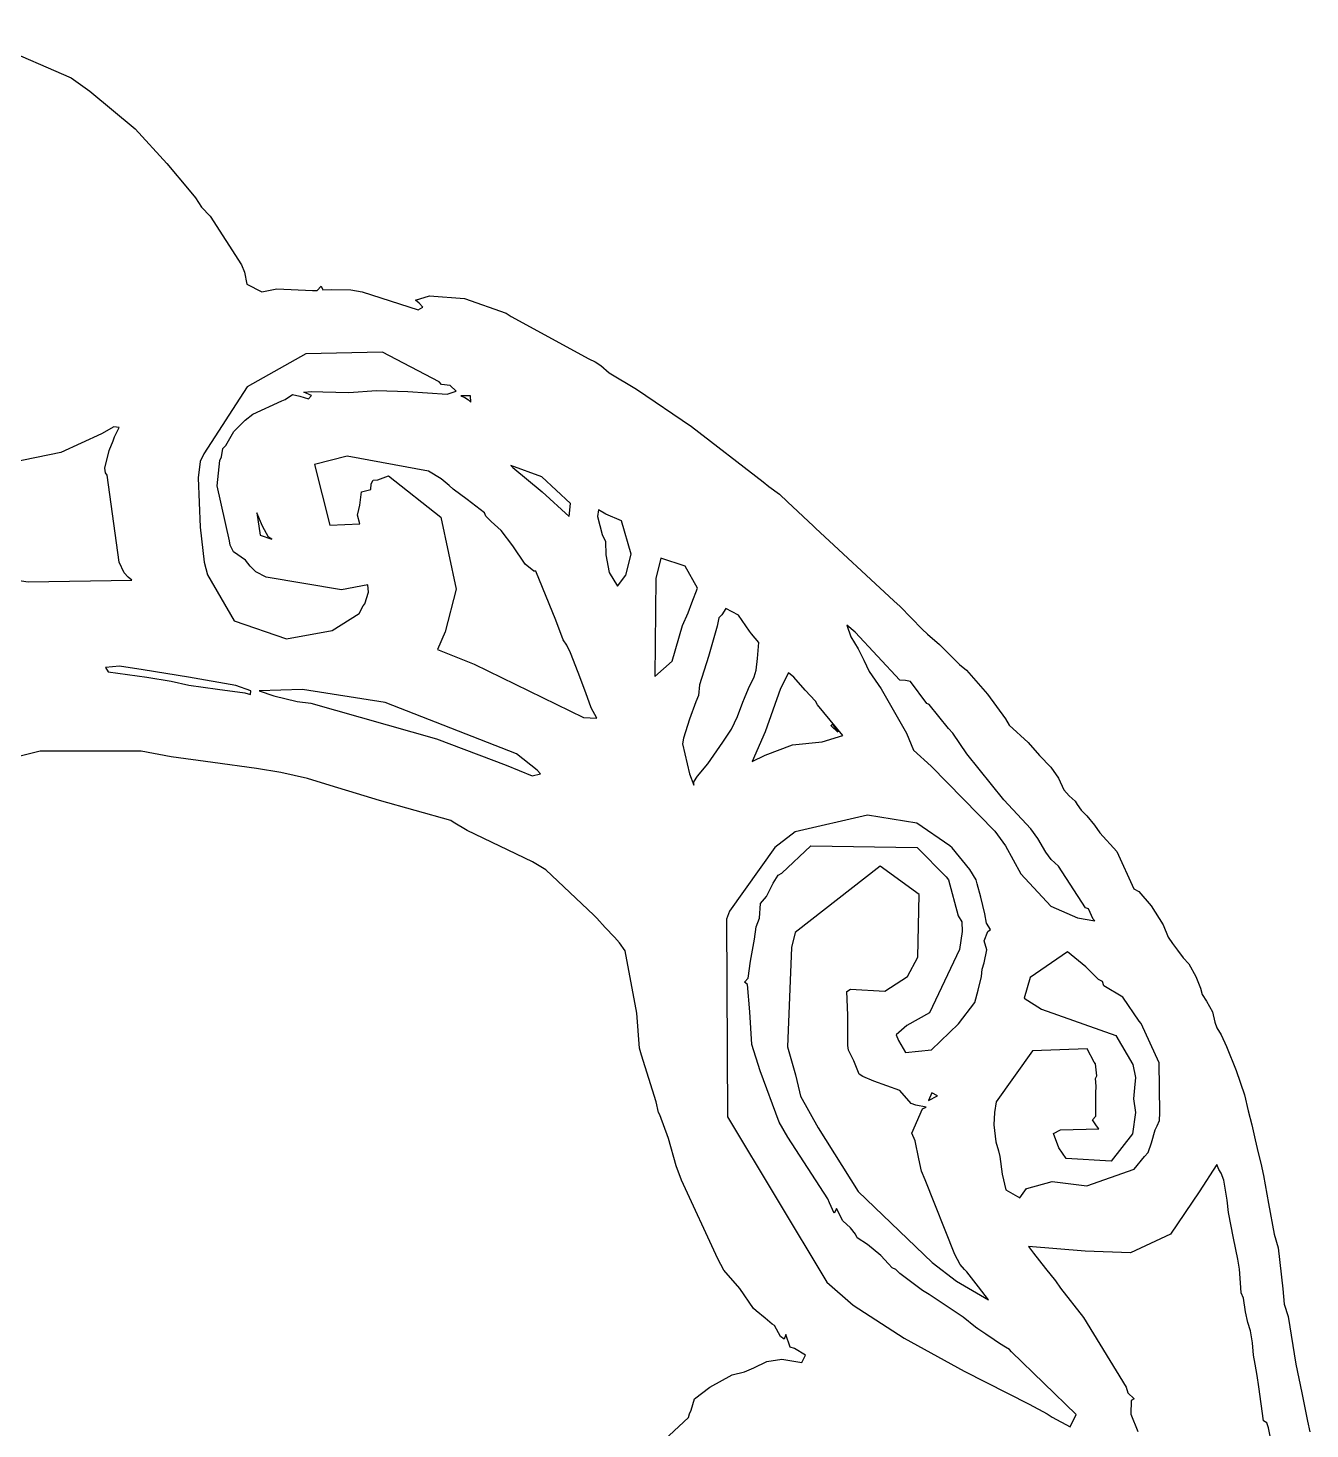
# Model space of a CAD drawing. Extents: x 0 to 208, y 1 to 205.
# Drawn here: x 203.618 to 207.122, y 192.923 to 196.751 of the extents above; entities that cross this region are included whole.
import ezdxf

# ---------------------------------------------------------------- set-up
doc = ezdxf.new("R2010")
doc.units = 0

msp = doc.modelspace()

# ---------------------------------------------------------------- linework, layer by layer
at = {"layer": 'test'}
for p, q in [((203.421508, 196.751429), (203.735421, 196.614865)), ((203.735421, 196.614865), (203.786923, 196.578673)), ((203.786923, 196.578673), (203.910254, 196.476272)), ((203.910254, 196.476272), (203.997489, 196.381507)), ((203.997489, 196.381507), (204.058508, 196.308135)), ((204.058508, 196.308135), (204.075667, 196.287392)), ((204.075667, 196.287392), (204.092206, 196.261851)), ((204.092206, 196.261851), (204.115207, 196.23693)), ((204.115207, 196.23693), (204.20166, 196.1045)), ((204.20166, 196.1045), (204.209477, 196.083814)), ((204.209477, 196.083814), (204.215461, 196.051293)), ((204.215461, 196.051293), (204.257136, 196.030606)), ((204.257136, 196.030606), (204.297435, 196.038367)), ((204.297435, 196.038367), (204.395205, 196.033711)), ((204.395205, 196.033711), (204.407623, 196.033711)), ((204.407623, 196.033711), (204.418573, 196.046128)), ((204.418573, 196.046128), (204.423399, 196.036194)), ((204.423399, 196.036194), (204.447896, 196.037041)), ((204.447896, 196.037041), (204.500172, 196.036194)), ((204.500172, 196.036194), (204.531278, 196.030465)), ((204.531278, 196.030465), (204.684248, 195.981559)), ((204.676487, 196.008003), (204.715267, 196.019518)), ((204.715267, 196.019518), (204.810924, 196.011898)), ((204.810924, 196.011898), (204.924679, 195.972226)), ((204.686817, 195.999734), (204.676487, 196.008003)), ((204.684248, 195.981559), (204.697174, 195.988727)), ((204.697174, 195.988727), (204.686817, 195.999734)), ((204.924679, 195.972226), (204.938254, 195.963533)), ((204.938254, 195.963533), (205.150468, 195.847379)), ((204.376998, 195.861217), (204.216306, 195.770606)), ((204.58681, 195.865422), (204.376998, 195.861217)), ((204.74206, 195.784836), (204.58681, 195.865422)), ((205.150468, 195.847379), (205.168558, 195.839449)), ((205.168558, 195.839449), (205.183205, 195.828838)), ((205.183205, 195.828838), (205.206489, 195.80928)), ((204.747564, 195.776962), (204.74206, 195.784836)), ((205.206489, 195.80928), (205.281461, 195.764725)), ((204.216306, 195.770606), (204.097784, 195.587805)), ((204.320759, 195.735899), (204.340599, 195.749812)), ((204.340599, 195.749812), (204.360552, 195.745833)), ((204.360552, 195.745833), (204.384146, 195.737705)), ((204.371813, 195.756219), (204.3925, 195.758194)), ((204.3925, 195.747329), (204.371813, 195.756219)), ((204.384146, 195.737705), (204.3925, 195.747329)), ((204.3925, 195.758194), (204.423525, 195.75763)), ((204.423525, 195.75763), (204.494472, 195.755372)), ((204.494472, 195.755372), (204.569899, 195.760452)), ((204.569899, 195.760452), (204.656203, 195.757912)), ((204.656203, 195.757912), (204.763425, 195.75128)), ((204.771694, 195.774422), (204.747564, 195.776962)), ((204.763425, 195.75128), (204.788429, 195.759097)), ((204.788429, 195.759097), (204.771694, 195.774422)), ((204.827443, 195.746587), (204.801168, 195.746705)), ((204.801168, 195.746705), (204.811525, 195.742133)), ((204.827499, 195.746621), (204.827443, 195.746587)), ((204.828063, 195.729377), (204.827499, 195.746621)), ((205.281461, 195.764725), (205.431411, 195.662332)), ((204.232218, 195.696024), (204.311248, 195.732653)), ((204.311248, 195.732653), (204.320759, 195.735899)), ((204.811525, 195.742133), (204.821855, 195.73584)), ((204.821855, 195.73584), (204.828063, 195.729377)), ((204.196037, 195.664556), (204.21139, 195.680022)), ((204.21139, 195.680022), (204.232218, 195.696024)), ((203.818645, 195.642405), (203.707478, 195.591825)), ((203.852255, 195.662019), (203.818645, 195.642405)), ((203.85028, 195.623185), (203.854428, 195.63422)), ((203.866733, 195.659761), (203.852255, 195.662019)), ((203.854428, 195.63422), (203.866733, 195.659761)), ((204.158614, 195.610262), (204.180684, 195.64909)), ((204.180684, 195.64909), (204.196037, 195.664556)), ((205.431411, 195.662332), (205.627256, 195.511098)), ((203.707478, 195.591825), (203.496842, 195.548648)), ((203.827956, 195.548871), (203.839329, 195.596656)), ((203.839329, 195.596656), (203.85028, 195.623185)), ((204.146168, 195.579246), (204.150458, 195.602501)), ((204.150458, 195.602501), (204.158614, 195.610262)), ((204.088471, 195.566893), (204.082883, 195.522333)), ((204.097784, 195.587805), (204.088471, 195.566893)), ((204.134653, 195.500557), (204.141765, 195.569311)), ((204.141765, 195.569311), (204.146168, 195.579246)), ((204.489933, 195.581648), (204.401064, 195.558449)), ((204.401064, 195.558449), (204.443155, 195.392979)), ((204.7129, 195.540621), (204.489933, 195.581648)), ((205.022184, 195.52456), (204.937732, 195.556392)), ((204.937732, 195.556392), (204.942643, 195.550804)), ((203.829649, 195.535634), (203.827956, 195.548871)), ((203.833911, 195.529567), (203.829649, 195.535634)), ((203.866696, 195.291439), (203.833911, 195.529567)), ((204.082883, 195.522333), (204.088189, 195.387871)), ((204.555902, 195.506009), (204.561434, 195.515605)), ((204.561434, 195.515605), (204.573541, 195.517016)), ((204.573541, 195.517016), (204.603013, 195.528022)), ((204.603013, 195.528022), (204.746554, 195.415099)), ((204.746958, 195.519652), (204.7129, 195.540621)), ((204.769254, 195.501562), (204.746958, 195.519652)), ((204.942643, 195.550804), (205.023082, 195.483587)), ((205.101043, 195.451744), (205.022184, 195.52456)), ((204.168796, 195.349958), (204.134653, 195.500557)), ((204.524406, 195.447137), (204.529571, 195.484024)), ((204.529571, 195.484024), (204.555056, 195.49043)), ((204.555056, 195.49043), (204.555902, 195.506009)), ((204.780119, 195.491712), (204.769254, 195.501562)), ((204.818217, 195.463275), (204.780119, 195.491712)), ((205.023082, 195.483587), (205.097015, 195.416368)), ((205.627256, 195.511098), (205.643314, 195.498172)), ((205.643314, 195.498172), (205.671655, 195.477485)), ((205.671655, 195.477485), (205.69364, 195.456799)), ((204.521866, 195.436018), (204.524406, 195.447137)), ((204.865362, 195.426584), (204.818217, 195.463275)), ((205.097015, 195.416368), (205.101023, 195.451755)), ((205.101023, 195.451755), (205.101043, 195.451744)), ((205.69364, 195.456799), (205.765023, 195.390553)), ((204.258898, 195.390584), (204.24284, 195.426686)), ((204.24284, 195.426686), (204.25269, 195.365311)), ((204.518197, 195.420157), (204.521866, 195.436018)), ((204.52514, 195.396592), (204.518197, 195.420157)), ((204.746554, 195.415099), (204.78777, 195.218162)), ((204.869087, 195.417411), (204.865362, 195.426584)), ((204.883932, 195.402877), (204.869087, 195.417411)), ((204.911477, 195.378437), (204.883932, 195.402877)), ((205.177374, 195.434627), (205.174439, 195.416367)), ((205.174439, 195.416367), (205.18759, 195.367546)), ((205.197496, 195.423197), (205.177374, 195.434627)), ((205.240351, 195.404937), (205.197496, 195.423197)), ((205.266739, 195.313401), (205.240351, 195.404937)), ((204.088189, 195.387871), (204.098941, 195.292214)), ((204.25269, 195.365311), (204.284075, 195.354897)), ((204.274872, 195.360169), (204.258898, 195.390584)), ((204.284073, 195.354919), (204.274872, 195.360169)), ((204.443155, 195.392979), (204.52514, 195.396592)), ((204.942657, 195.336487), (204.911477, 195.378437)), ((205.18759, 195.367546), (205.196762, 195.348242)), ((205.765023, 195.390553), (205.770808, 195.3844)), ((205.770808, 195.3844), (205.984667, 195.186368)), ((204.170208, 195.338697), (204.168796, 195.349958)), ((204.179464, 195.320098), (204.170208, 195.338697)), ((204.284075, 195.354897), (204.284073, 195.354919)), ((204.977017, 195.286743), (204.942657, 195.336487)), ((205.196762, 195.348242), (205.197327, 195.311468)), ((203.880779, 195.262999), (203.866696, 195.291439)), ((204.098941, 195.292214), (204.108114, 195.257569)), ((204.211897, 195.297634), (204.179464, 195.320098)), ((204.225218, 195.280757), (204.211897, 195.297634)), ((205.000188, 195.267326), (204.977017, 195.286743)), ((205.197327, 195.311468), (205.206584, 195.263567)), ((205.251866, 195.256127), (205.266739, 195.313401)), ((205.347917, 195.302615), (205.334004, 195.247607)), ((205.414335, 195.28063), (205.347917, 195.302615)), ((203.891109, 195.250892), (203.880779, 195.262999)), ((203.901466, 195.242707), (203.891109, 195.250892)), ((204.108114, 195.257569), (204.181364, 195.131506)), ((204.240515, 195.265122), (204.225218, 195.280757)), ((204.268314, 195.251039), (204.240515, 195.265122)), ((204.4747, 195.216043), (204.268314, 195.251039)), ((205.006086, 195.267044), (205.000188, 195.267326)), ((205.060611, 195.133581), (205.006086, 195.267044)), ((205.206584, 195.263567), (205.228851, 195.226172)), ((205.228851, 195.226172), (205.251739, 195.256138)), ((205.251739, 195.256138), (205.251866, 195.256127)), ((205.334004, 195.247607), (205.331182, 194.979448)), ((205.447945, 195.22042), (205.414335, 195.28063)), ((203.569225, 195.245082), (203.617984, 195.237603)), ((203.617984, 195.237603), (203.901185, 195.242655)), ((203.901185, 195.242655), (203.901466, 195.242707)), ((204.546678, 195.230098), (204.4747, 195.216043)), ((204.538013, 195.177579), (204.548371, 195.210201)), ((204.548371, 195.210201), (204.546678, 195.230098)), ((204.78777, 195.218162), (204.758447, 195.101153)), ((205.431943, 195.18089), (205.447945, 195.22042)), ((204.522576, 195.151361), (204.533865, 195.172358)), ((204.533865, 195.172358), (204.538013, 195.177579)), ((205.422743, 195.153373), (205.431943, 195.18089)), ((205.984667, 195.186368), (206.001939, 195.170507)), ((206.001939, 195.170507), (206.062236, 195.108562)), ((204.181364, 195.131506), (204.324642, 195.082617)), ((204.449531, 195.105158), (204.522576, 195.151361)), ((205.080367, 195.07929), (205.060611, 195.133581)), ((205.406572, 195.119154), (205.422743, 195.153373)), ((205.506027, 195.13977), (205.502047, 195.116515)), ((205.514719, 195.147531), (205.506027, 195.13977)), ((205.525048, 195.165198), (205.514719, 195.147531)), ((205.559626, 195.147108), (205.525048, 195.165198)), ((205.590044, 195.103584), (205.559626, 195.147108)), ((204.324642, 195.082617), (204.449376, 195.10511)), ((204.449376, 195.10511), (204.449531, 195.105158)), ((204.758447, 195.101153), (204.737111, 195.053574)), ((205.378575, 195.020813), (205.406572, 195.119154)), ((205.502047, 195.116515), (205.477945, 195.033785)), ((205.595152, 195.095823), (205.590044, 195.103584)), ((205.615275, 195.072088), (205.595152, 195.095823)), ((205.879252, 195.100287), (205.85594, 195.120014)), ((205.85594, 195.120014), (205.867314, 195.087358)), ((206.000729, 194.969717), (205.879252, 195.100287)), ((206.062236, 195.108562), (206.076544, 195.094846)), ((206.076544, 195.094846), (206.109466, 195.066407)), ((205.090696, 195.064755), (205.080367, 195.07929)), ((205.101054, 195.044322), (205.090696, 195.064755)), ((205.611944, 195.028984), (205.615275, 195.072088)), ((205.867314, 195.087358), (205.88721, 195.054705)), ((205.88721, 195.054705), (205.902535, 195.023681)), ((206.109466, 195.066407), (206.16438, 195.012116)), ((204.737111, 195.053574), (204.837255, 195.01319)), ((205.121712, 194.990031), (205.101054, 195.044322)), ((205.331182, 194.979448), (205.378428, 195.020813)), ((205.378428, 195.020813), (205.378575, 195.020813)), ((205.477945, 195.033785), (205.453759, 194.956224)), ((205.608219, 194.997059), (205.611944, 195.028984)), ((205.902535, 195.023681), (205.917041, 194.992656)), ((203.867843, 195.007941), (203.829063, 195.003849)), ((203.829063, 195.003849), (203.836824, 194.99177)), ((203.836824, 194.99177), (203.942818, 194.977518)), ((203.932474, 194.997922), (203.867843, 195.007941)), ((204.05657, 194.9778), (203.932474, 194.997922)), ((203.942818, 194.977518), (204.008889, 194.96685)), ((204.185836, 194.955053), (204.05657, 194.9778)), ((204.837255, 195.01319), (205.136633, 194.867352)), ((205.142399, 194.93488), (205.121712, 194.990031)), ((205.587081, 194.946202), (205.602857, 194.978432)), ((205.602857, 194.978432), (205.608219, 194.997059)), ((205.696294, 194.988951), (205.674479, 194.946722)), ((205.711196, 194.977097), (205.696294, 194.988951)), ((205.917041, 194.992656), (205.949824, 194.94524)), ((206.16438, 195.012116), (206.183402, 194.997017)), ((206.183402, 194.997017), (206.240789, 194.930844)), ((204.008889, 194.96685), (204.057276, 194.95573)), ((204.057276, 194.95573), (204.13577, 194.945006)), ((204.13577, 194.945006), (204.210615, 194.934818)), ((204.226685, 194.940095), (204.185836, 194.955053)), ((204.225827, 194.930302), (204.226674, 194.940067)), ((204.226674, 194.940067), (204.226685, 194.940095)), ((204.368197, 194.943536), (204.249675, 194.940234)), ((204.249675, 194.940234), (204.289237, 194.926687)), ((204.594305, 194.908328), (204.368197, 194.943536)), ((205.453759, 194.956224), (205.450937, 194.927785)), ((205.576131, 194.920012), (205.587081, 194.946202)), ((205.674479, 194.946722), (205.632492, 194.828065)), ((205.742136, 194.942378), (205.711196, 194.977097)), ((205.770572, 194.911994), (205.742136, 194.942378)), ((205.949824, 194.94524), (206.019604, 194.824652)), ((206.016731, 194.968306), (206.000729, 194.969717)), ((206.029939, 194.965399), (206.016731, 194.968306)), ((206.074569, 194.905526), (206.029939, 194.965399)), ((204.210615, 194.934818), (204.225827, 194.930302)), ((204.289237, 194.926687), (204.353093, 194.911278)), ((204.353093, 194.911278), (204.39104, 194.90631)), ((204.39104, 194.90631), (204.733914, 194.809268)), ((204.952744, 194.767976), (204.594305, 194.908328)), ((205.157611, 194.893514), (205.142399, 194.93488)), ((205.443543, 194.909694), (205.426186, 194.863032)), ((205.450937, 194.927785), (205.443543, 194.909694)), ((205.557024, 194.86965), (205.571615, 194.909598)), ((205.571615, 194.909598), (205.576131, 194.920012)), ((205.775991, 194.90206), (205.770572, 194.911994)), ((205.845618, 194.817808), (205.775991, 194.90206)), ((206.081202, 194.902647), (206.074569, 194.905526)), ((206.134141, 194.837445), (206.081202, 194.902647)), ((206.240789, 194.930844), (206.289724, 194.863227)), ((205.136633, 194.867352), (205.173017, 194.865659)), ((205.173105, 194.865687), (205.157611, 194.893514)), ((205.173017, 194.865659), (205.173105, 194.865687)), ((205.426186, 194.863032), (205.409874, 194.810609)), ((205.540571, 194.835526), (205.557024, 194.86965)), ((206.289724, 194.863227), (206.29994, 194.84666)), ((205.517005, 194.800062), (205.540571, 194.835526)), ((205.632492, 194.828065), (205.597432, 194.747075)), ((205.813275, 194.845029), (205.817198, 194.848923)), ((205.813303, 194.845), (205.813275, 194.845029)), ((205.831394, 194.82691), (205.813303, 194.845)), ((205.817198, 194.848923), (205.831394, 194.82691)), ((206.019604, 194.824652), (206.038428, 194.777828)), ((206.145853, 194.824519), (206.134141, 194.837445)), ((206.184633, 194.768123), (206.145853, 194.824519)), ((206.29994, 194.84666), (206.351765, 194.799374)), ((204.733914, 194.809268), (204.924482, 194.737406)), ((205.409874, 194.810609), (205.406487, 194.795256)), ((205.406487, 194.795256), (205.426468, 194.7132)), ((205.476007, 194.740894), (205.517005, 194.800062)), ((205.632871, 194.764432), (205.707846, 194.792259)), ((205.70784, 194.792239), (205.788742, 194.80079)), ((205.707846, 194.792259), (205.70784, 194.792239)), ((205.788742, 194.80079), (205.845618, 194.817808)), ((206.351765, 194.799374), (206.382786, 194.76393)), ((203.651005, 194.775353), (203.417463, 194.718011)), ((203.926877, 194.775627), (203.651005, 194.775353)), ((204.009288, 194.759794), (203.926877, 194.775627)), ((204.12304, 194.744187), (204.009288, 194.759794)), ((205.009392, 194.723515), (204.952744, 194.767976)), ((205.597432, 194.747075), (205.632871, 194.764432)), ((206.038428, 194.777828), (206.086823, 194.734042)), ((206.285189, 194.642006), (206.184633, 194.768123)), ((206.382786, 194.76393), (206.413811, 194.731359)), ((204.241966, 194.72796), (204.12304, 194.744187)), ((204.309186, 194.717404), (204.241966, 194.72796)), ((204.381573, 194.700725), (204.309186, 194.717404)), ((204.924482, 194.737406), (204.996009, 194.707872)), ((204.996009, 194.707872), (205.018304, 194.713149)), ((205.01831, 194.713186), (205.009392, 194.723515)), ((205.018304, 194.713149), (205.01831, 194.713186)), ((205.426468, 194.7132), (205.437701, 194.682175)), ((205.447626, 194.706638), (205.476007, 194.740894)), ((206.086823, 194.734042), (206.261225, 194.557151)), ((206.413811, 194.731359), (206.434865, 194.701505)), ((204.443622, 194.68128), (204.381573, 194.700725)), ((204.536691, 194.653566), (204.443622, 194.68128)), ((205.437701, 194.682175), (205.437701, 194.691432)), ((205.437701, 194.691432), (205.437805, 194.691426)), ((205.437805, 194.691426), (205.447626, 194.706638)), ((206.434865, 194.701505), (206.449343, 194.669783)), ((204.578059, 194.640132), (204.536691, 194.653566)), ((204.773865, 194.585573), (204.578059, 194.640132)), ((206.35947, 194.563376), (206.285189, 194.642006)), ((206.449343, 194.669783), (206.464357, 194.653471)), ((206.464357, 194.653471), (206.480303, 194.638654)), ((206.480303, 194.638654), (206.48558, 194.629482)), ((205.912871, 194.600386), (205.71496, 194.555157)), ((206.047305, 194.579022), (205.912871, 194.600386)), ((206.48558, 194.629482), (206.49653, 194.61396)), ((206.49653, 194.61396), (206.511855, 194.598438)), ((206.511855, 194.598438), (206.533643, 194.572671)), ((204.779707, 194.581424), (204.773865, 194.585573)), ((204.818481, 194.558169), (204.779707, 194.581424)), ((204.996871, 194.473059), (204.818481, 194.558169)), ((206.137537, 194.516191), (206.047305, 194.579022)), ((206.261225, 194.557151), (206.290051, 194.516956)), ((206.378548, 194.536255), (206.35947, 194.563376)), ((206.533643, 194.572671), (206.548177, 194.551871)), ((205.71496, 194.555157), (205.659766, 194.511644)), ((206.399912, 194.499543), (206.378548, 194.536255)), ((206.548177, 194.551871), (206.594309, 194.501576)), ((205.659766, 194.511644), (205.535413, 194.337993)), ((205.678549, 194.44193), (205.758132, 194.51708)), ((205.758132, 194.51708), (206.048081, 194.511859)), ((206.048081, 194.511859), (206.127372, 194.4316)), ((206.143915, 194.510744), (206.137537, 194.516191)), ((206.192404, 194.452293), (206.143915, 194.510744)), ((206.290051, 194.516956), (206.331453, 194.439963)), ((206.414447, 194.478941), (206.399912, 194.499543)), ((206.594309, 194.501576), (206.640534, 194.399383)), ((205.033439, 194.450679), (204.996871, 194.473059)), ((205.164918, 194.327531), (205.033439, 194.450679)), ((205.66853, 194.436765), (205.678549, 194.44193)), ((205.947543, 194.461358), (205.715032, 194.279963)), ((206.053656, 194.383761), (205.947543, 194.461358)), ((206.209337, 194.423856), (206.192404, 194.452293)), ((206.424776, 194.470305), (206.414447, 194.478941)), ((206.435133, 194.460738), (206.424776, 194.470305)), ((206.508692, 194.346943), (206.435133, 194.460738)), ((205.636836, 194.378331), (205.654616, 194.414526)), ((205.654616, 194.414526), (205.66853, 194.436765)), ((206.127372, 194.4316), (206.134286, 194.423839)), ((206.134286, 194.423839), (206.160702, 194.325595)), ((206.212498, 194.413047), (206.209337, 194.423856)), ((206.222771, 194.376381), (206.212498, 194.413047)), ((206.331453, 194.439963), (206.413797, 194.351577)), ((205.619705, 194.359196), (205.636836, 194.378331)), ((206.05058, 194.21265), (206.053656, 194.383761)), ((206.23358, 194.331172), (206.222771, 194.376381)), ((206.640534, 194.399383), (206.654476, 194.391622)), ((206.654476, 194.391622), (206.688063, 194.352842)), ((205.172905, 194.319093), (205.164918, 194.327531)), ((205.535413, 194.337993), (205.526777, 194.316347)), ((205.617447, 194.318748), (205.619705, 194.359196)), ((206.238209, 194.305179), (206.23358, 194.331172)), ((206.413797, 194.351577), (206.486831, 194.320219)), ((206.516904, 194.344403), (206.508692, 194.346943)), ((206.529802, 194.316181), (206.516904, 194.344403)), ((206.688063, 194.352842), (206.721436, 194.300397)), ((205.195257, 194.293241), (205.172905, 194.319093)), ((205.220882, 194.26739), (205.195257, 194.293241)), ((205.526777, 194.316347), (205.530333, 193.775985)), ((205.604098, 194.261361), (205.608247, 194.294844)), ((205.608247, 194.294844), (205.617447, 194.318748)), ((206.160702, 194.325595), (206.170326, 194.308549)), ((206.170326, 194.308549), (206.171173, 194.282697)), ((206.248961, 194.288189), (206.238209, 194.305179)), ((206.486831, 194.320219), (206.534354, 194.311725)), ((206.534374, 194.311609), (206.529802, 194.316181)), ((206.534354, 194.311725), (206.534374, 194.311609)), ((206.721436, 194.300397), (206.73439, 194.26679)), ((205.23474, 194.251557), (205.220882, 194.26739)), ((205.250064, 194.229854), (205.23474, 194.251557)), ((205.60026, 194.241097), (205.604098, 194.261361)), ((205.715032, 194.279963), (205.704675, 194.238598)), ((206.171173, 194.282697), (206.163891, 194.233249)), ((206.231238, 194.257004), (206.2412, 194.282629)), ((206.238999, 194.232761), (206.231238, 194.257004)), ((206.2412, 194.282629), (206.248961, 194.288189)), ((206.73439, 194.26679), (206.746836, 194.249433)), ((205.281834, 194.058977), (205.250064, 194.229854)), ((205.592471, 194.201273), (205.60026, 194.241097)), ((205.704675, 194.238598), (205.694289, 193.967295)), ((206.022316, 194.159146), (206.05058, 194.21265)), ((206.163891, 194.233249), (206.082402, 194.06071)), ((206.231661, 194.196913), (206.238999, 194.232761)), ((206.459878, 194.227171), (206.357259, 194.156895)), ((206.509219, 194.185834), (206.459878, 194.227171)), ((206.746836, 194.249433), (206.759762, 194.231371)), ((206.759762, 194.231371), (206.775735, 194.210684)), ((205.58598, 194.154944), (205.592471, 194.201273)), ((206.223956, 194.159575), (206.226496, 194.179697)), ((206.226496, 194.179697), (206.231661, 194.196913)), ((206.544525, 194.151502), (206.509219, 194.185834)), ((206.775735, 194.210684), (206.791258, 194.194456)), ((206.791258, 194.194456), (206.809969, 194.159514)), ((205.576751, 194.143993), (205.58598, 194.154944)), ((205.584512, 194.137813), (205.576751, 194.143993)), ((205.591314, 194.06345), (205.584512, 194.137813)), ((205.959908, 194.119347), (206.022316, 194.159146)), ((206.215236, 194.122573), (206.223956, 194.159575)), ((206.357259, 194.156895), (206.341398, 194.100739)), ((206.555024, 194.146309), (206.544525, 194.151502)), ((206.558495, 194.134202), (206.555024, 194.146309)), ((206.809969, 194.159514), (206.823487, 194.127267)), ((205.85596, 194.118642), (205.866233, 194.124597)), ((205.859036, 194.054053), (205.85596, 194.118642)), ((205.866233, 194.124597), (205.959908, 194.119347)), ((206.206233, 194.088783), (206.215236, 194.122573)), ((206.341398, 194.100739), (206.388128, 194.069974)), ((206.61081, 194.10281), (206.558495, 194.134202)), ((206.655001, 194.037061), (206.61081, 194.10281)), ((206.823487, 194.127267), (206.827269, 194.110503)), ((206.827269, 194.110503), (206.839602, 194.09199)), ((205.288974, 193.963888), (205.281834, 194.058977)), ((205.596337, 193.973957), (205.591314, 194.06345)), ((206.082402, 194.06071), (206.019916, 194.025915)), ((206.161735, 194.030038), (206.206233, 194.088783)), ((206.388128, 194.069974), (206.591805, 193.998608)), ((206.839602, 194.09199), (206.855463, 194.063254)), ((206.855463, 194.063254), (206.862124, 194.034569)), ((205.858472, 194.041127), (205.859036, 194.054053)), ((205.859318, 193.971325), (205.858472, 194.041127)), ((206.019916, 194.025915), (205.990638, 193.999837)), ((206.087305, 193.95891), (206.161735, 194.030038)), ((206.660645, 194.030795), (206.655001, 194.037061)), ((206.710065, 193.923223), (206.660645, 194.030795)), ((206.862124, 194.034569), (206.86774, 194.019357)), ((205.990638, 193.999837), (205.996988, 193.984343)), ((205.996988, 193.984343), (206.016772, 193.951995)), ((206.591805, 193.998608), (206.637765, 193.918657)), ((206.86774, 194.019357), (206.879198, 193.99994)), ((206.879198, 193.99994), (206.893789, 193.968402)), ((205.294873, 193.94481), (205.288974, 193.963888)), ((205.334598, 193.816735), (205.294873, 193.94481)), ((205.619536, 193.901567), (205.596337, 193.973957)), ((205.694289, 193.967295), (205.715569, 193.891222)), ((205.861012, 193.958399), (205.859318, 193.971325)), ((205.875603, 193.928791), (205.861012, 193.958399)), ((206.016772, 193.951995), (206.087305, 193.95891)), ((206.364202, 193.956436), (206.264039, 193.816742)), ((206.513235, 193.961995), (206.364202, 193.956436)), ((206.532285, 193.92564), (206.513235, 193.961995)), ((206.893789, 193.968402), (206.920995, 193.902503)), ((205.890109, 193.892596), (205.875603, 193.928791)), ((206.535982, 193.920588), (206.532285, 193.92564)), ((206.539369, 193.887746), (206.535982, 193.920588)), ((206.637765, 193.918657), (206.645357, 193.883129)), ((206.711476, 193.786633), (206.710065, 193.923223)), ((205.671242, 193.76196), (205.619536, 193.901567)), ((205.715569, 193.891222), (205.726462, 193.844415)), ((205.900015, 193.88602), (205.890109, 193.892596)), ((205.930424, 193.873095), (205.900015, 193.88602)), ((206.000717, 193.848203), (205.930424, 193.873095)), ((206.535897, 193.880605), (206.539369, 193.887746)), ((206.537873, 193.859777), (206.535897, 193.880605)), ((206.645357, 193.883129), (206.642281, 193.855781)), ((206.920995, 193.902503), (206.943262, 193.836514)), ((205.726462, 193.844415), (205.729482, 193.83259)), ((205.729482, 193.83259), (205.778092, 193.746391)), ((206.031654, 193.812372), (206.000717, 193.848203)), ((206.08863, 193.841212), (206.07974, 193.820807)), ((206.07974, 193.820807), (206.104152, 193.833197)), ((206.104124, 193.833197), (206.08863, 193.841212)), ((206.104152, 193.833197), (206.104124, 193.833197)), ((206.536744, 193.841066), (206.537873, 193.859777)), ((206.537026, 193.778153), (206.536744, 193.841066)), ((206.642281, 193.855781), (206.640023, 193.825042)), ((206.943262, 193.836514), (206.953817, 193.792197)), ((205.341654, 193.788295), (205.334598, 193.816735)), ((206.044665, 193.807828), (206.031654, 193.812372)), ((206.03374, 193.73132), (206.06328, 193.797809)), ((206.073102, 193.802889), (206.044665, 193.807828)), ((206.06328, 193.797809), (206.073102, 193.802889)), ((206.264039, 193.816742), (206.26006, 193.788164)), ((206.640023, 193.825042), (206.645724, 193.787577)), ((206.953817, 193.792197), (206.963498, 193.754672)), ((205.344674, 193.781381), (205.341654, 193.788295)), ((205.368578, 193.716746), (205.344674, 193.781381)), ((205.530333, 193.775985), (205.801808, 193.324091)), ((205.69461, 193.720595), (205.671242, 193.76196)), ((206.26006, 193.788164), (206.258366, 193.753922)), ((206.258366, 193.753922), (206.2637, 193.707567)), ((206.527967, 193.767626), (206.537026, 193.778153)), ((206.538917, 193.751511), (206.527967, 193.767626)), ((206.645724, 193.787577), (206.637144, 193.729377)), ((206.704421, 193.751581), (206.710912, 193.766088)), ((206.710912, 193.766088), (206.711476, 193.786633)), ((206.963498, 193.754672), (206.972247, 193.713677)), ((205.38997, 193.641771), (205.368578, 193.716746)), ((205.803776, 193.552425), (205.69461, 193.720595)), ((205.778092, 193.746391), (205.8869, 193.572229)), ((206.042545, 193.710633), (206.03374, 193.73132)), ((206.421417, 193.730373), (206.440382, 193.740985)), ((206.435669, 193.691663), (206.421417, 193.730373)), ((206.440382, 193.740985), (206.544759, 193.743242)), ((206.544759, 193.743242), (206.538917, 193.751511)), ((206.637144, 193.729377), (206.578513, 193.654571)), ((206.689068, 193.704577), (206.69903, 193.740772)), ((206.69903, 193.740772), (206.704421, 193.751581)), ((206.052677, 193.661103), (206.042545, 193.710633)), ((206.2637, 193.707567), (206.270586, 193.683578)), ((206.270586, 193.683578), (206.274114, 193.66783)), ((206.455594, 193.661993), (206.435669, 193.691663)), ((206.669764, 193.667691), (206.680432, 193.678867)), ((206.680432, 193.678867), (206.689068, 193.704577)), ((206.972247, 193.713677), (206.980487, 193.678091)), ((206.980487, 193.678091), (206.987966, 193.649655)), ((205.404166, 193.60307), (205.38997, 193.641771)), ((206.060664, 193.627496), (206.052677, 193.661103)), ((206.274114, 193.66783), (206.280775, 193.61942)), ((206.578513, 193.654571), (206.455594, 193.661993)), ((206.642163, 193.633308), (206.669764, 193.667691)), ((206.867802, 193.646008), (206.819051, 193.57094)), ((206.873023, 193.631981), (206.867802, 193.646008)), ((206.987966, 193.649655), (206.995304, 193.615399)), ((205.503655, 193.388409), (205.404166, 193.60307)), ((206.07057, 193.604241), (206.060664, 193.627496)), ((206.151026, 193.399678), (206.07057, 193.604241)), ((206.280775, 193.61942), (206.290963, 193.57683)), ((206.347842, 193.579892), (206.417844, 193.599534)), ((206.417844, 193.599534), (206.512067, 193.587145)), ((206.512067, 193.587145), (206.642163, 193.633308)), ((206.879684, 193.622329), (206.873023, 193.631981)), ((206.886429, 193.603336), (206.879684, 193.622329)), ((206.891198, 193.575932), (206.886429, 193.603336)), ((206.995304, 193.615399), (207.008568, 193.538837)), ((205.8869, 193.572229), (206.089902, 193.378018)), ((206.290963, 193.57683), (206.328772, 193.555156)), ((206.328772, 193.555156), (206.347737, 193.579794)), ((206.347737, 193.579794), (206.347842, 193.579892)), ((206.819051, 193.57094), (206.740715, 193.455748)), ((206.895968, 193.548472), (206.891198, 193.575932)), ((205.808602, 193.541164), (205.803776, 193.552425)), ((205.821894, 193.512849), (205.808602, 193.541164)), ((205.827482, 193.525436), (205.824942, 193.518945)), ((205.845573, 193.491827), (205.827482, 193.525436)), ((206.899834, 193.514354), (206.895968, 193.548472)), ((207.008568, 193.538837), (207.024034, 193.455681)), ((205.824942, 193.518945), (205.821894, 193.512849)), ((205.865921, 193.47241), (205.845573, 193.491827)), ((206.913353, 193.444671), (206.899834, 193.514354)), ((205.879665, 193.455194), (205.865921, 193.47241)), ((205.884717, 193.445175), (205.879665, 193.455194)), ((206.740715, 193.455748), (206.63141, 193.404657)), ((207.024034, 193.455681), (207.034956, 193.418489)), ((205.912798, 193.427282), (205.884717, 193.445175)), ((205.94945, 193.396898), (205.912798, 193.427282)), ((206.507314, 193.409342), (206.352535, 193.421873)), ((206.352535, 193.421873), (206.366279, 193.403246)), ((206.63141, 193.404657), (206.507314, 193.409342)), ((206.925263, 193.387185), (206.913353, 193.444671)), ((207.034956, 193.418489), (207.047938, 193.305806)), ((205.519431, 193.357385), (205.503655, 193.388409)), ((205.969657, 193.374518), (205.94945, 193.396898)), ((205.979987, 193.363822), (205.969657, 193.374518)), ((206.089902, 193.378018), (206.155773, 193.327229)), ((206.166153, 193.372867), (206.151026, 193.399678)), ((206.178204, 193.358615), (206.166153, 193.372867)), ((206.366279, 193.403246), (206.399533, 193.361367)), ((206.929581, 193.359781), (206.925263, 193.387185)), ((205.563477, 193.306839), (205.519431, 193.357385)), ((205.990344, 193.35925), (205.979987, 193.363822)), ((206.001182, 193.3483), (205.990344, 193.35925)), ((206.037377, 193.320924), (206.001182, 193.3483)), ((206.184356, 193.352688), (206.178204, 193.358615)), ((206.216242, 193.311602), (206.184356, 193.352688)), ((206.399533, 193.361367), (206.426457, 193.327757)), ((206.932403, 193.32211), (206.929581, 193.359781)), ((205.600861, 193.252291), (205.563477, 193.306839)), ((205.801808, 193.324091), (205.873156, 193.261409)), ((206.062748, 193.301818), (206.037377, 193.320924)), ((206.08098, 193.290388), (206.062748, 193.301818)), ((206.155773, 193.327229), (206.243674, 193.276316)), ((206.216213, 193.311586), (206.216242, 193.311602)), ((206.243674, 193.276316), (206.216213, 193.311586)), ((206.426457, 193.327757), (206.44023, 193.307719)), ((206.44023, 193.307719), (206.503572, 193.227577)), ((206.934096, 193.295102), (206.932403, 193.32211)), ((206.940474, 193.28037), (206.934096, 193.295102)), ((207.047938, 193.305806), (207.049914, 193.28512)), ((205.873156, 193.261409), (206.012766, 193.170951)), ((206.173907, 193.228996), (206.08098, 193.290388)), ((206.946429, 193.243207), (206.940474, 193.28037)), ((207.049914, 193.28512), (207.05189, 193.264433)), ((207.05189, 193.264433), (207.063037, 193.230826)), ((205.608057, 193.245969), (205.600861, 193.252291)), ((205.633006, 193.225592), (205.608057, 193.245969)), ((205.651943, 193.209224), (205.633006, 193.225592)), ((206.207517, 193.201621), (206.173907, 193.228996)), ((206.503572, 193.227577), (206.619723, 193.037148)), ((206.952017, 193.214008), (206.946429, 193.243207)), ((207.063037, 193.230826), (207.084006, 193.099878)), ((205.658772, 193.205978), (205.651943, 193.209224)), ((205.675057, 193.175814), (205.658772, 193.205978)), ((205.689196, 193.1816), (205.684793, 193.168674)), ((205.700965, 193.146723), (205.689196, 193.1816)), ((206.214347, 193.196512), (206.207517, 193.201621)), ((206.235739, 193.182542), (206.214347, 193.196512)), ((206.258853, 193.167048), (206.235739, 193.182542)), ((206.960173, 193.191458), (206.952017, 193.214008)), ((206.965338, 193.158867), (206.960173, 193.191458)), ((205.684793, 193.168674), (205.675057, 193.175814)), ((205.712733, 193.142828), (205.700965, 193.146723)), ((205.743371, 193.125133), (205.712733, 193.142828)), ((206.012766, 193.170951), (206.1767, 193.08103)), ((206.273585, 193.156239), (206.258853, 193.167048)), ((206.29018, 193.146559), (206.273585, 193.156239)), ((206.300594, 193.140322), (206.29018, 193.146559)), ((206.306464, 193.13352), (206.300594, 193.140322)), ((206.967596, 193.124532), (206.965338, 193.158867)), ((205.601941, 193.090053), (205.637039, 193.107353)), ((205.637039, 193.107353), (205.678404, 193.113759)), ((205.678404, 193.113759), (205.732986, 193.104389)), ((205.732986, 193.104389), (205.743371, 193.125133)), ((206.483172, 192.962296), (206.306464, 193.13352)), ((206.97245, 193.100233), (206.967596, 193.124532)), ((205.482039, 193.037396), (205.542297, 193.071003)), ((205.542297, 193.071003), (205.57609, 193.079695)), ((205.57609, 193.079695), (205.601941, 193.090053)), ((206.1767, 193.08103), (206.354968, 192.991063)), ((206.978038, 193.069208), (206.97245, 193.100233)), ((206.982695, 193.038186), (206.978038, 193.069208)), ((207.084006, 193.099878), (207.099783, 193.022159)), ((205.439748, 193.005759), (205.482039, 193.037396)), ((206.619723, 193.037148), (206.624295, 193.022134)), ((206.994859, 192.945112), (206.982695, 193.038186)), ((205.43035, 192.974714), (205.435035, 192.990236)), ((205.435035, 192.990236), (205.439748, 193.005759)), ((206.354968, 192.991063), (206.404092, 192.964337)), ((206.624295, 193.022134), (206.642103, 193.005454)), ((206.633213, 193.001108), (206.632366, 192.963262)), ((206.642103, 193.005454), (206.633213, 193.001108)), ((207.099783, 193.022159), (207.115305, 192.944599)), ((205.317526, 192.855882), (205.422843, 192.954027)), ((205.422843, 192.954027), (205.426117, 192.964357)), ((205.426117, 192.964357), (205.43035, 192.974714)), ((206.404092, 192.964337), (206.417582, 192.95539)), ((206.417582, 192.95539), (206.466593, 192.9292)), ((206.466593, 192.9292), (206.483244, 192.962392)), ((206.483244, 192.962392), (206.483172, 192.962296)), ((206.632366, 192.963262), (206.651529, 192.916173)), ((207.004257, 192.939948), (206.994859, 192.945112)), ((207.009393, 192.926429), (207.004257, 192.939948)), ((207.020682, 192.867047), (207.009393, 192.926429)), ((207.115305, 192.944599), (207.122417, 192.915414))]:
    msp.add_line(p, q, dxfattribs=at)

doc.saveas('drawing.dxf')
